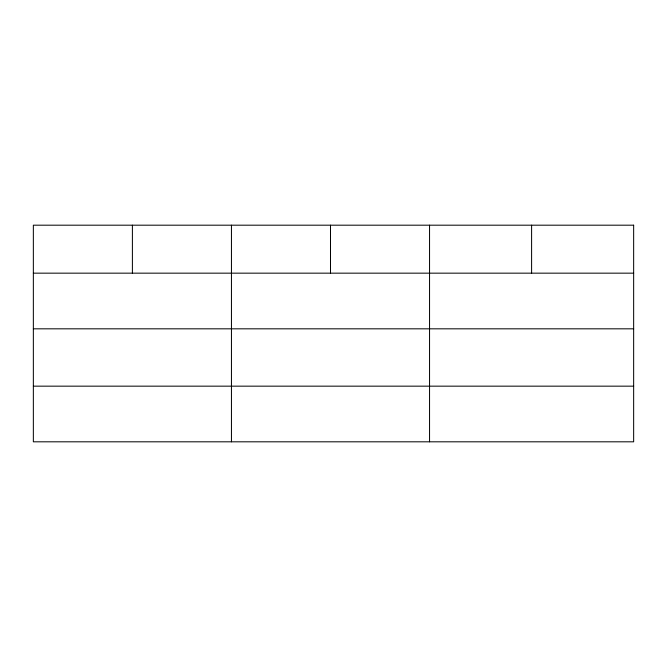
<?xml version="1.0" encoding="UTF-8"?>
<svg xmlns="http://www.w3.org/2000/svg" width="667" height="667" viewBox="0 0 667 667"><rect width="100%" height="100%" fill="white"/><g stroke="black" fill="none" stroke-linecap="round" stroke-linejoin="round"><path stroke-width="1" d="M33.35 273.162L633.65 273.162M33.35 328.823L633.65 328.823M33.35 386.16L633.65 386.16M531.599 225.188L531.599 273.162M429.548 225.188L429.548 441.812M330.498 225.188L330.498 273.162M231.449 225.188L231.449 441.812M132.4 225.188L132.4 273.162M633.65 225.188L33.35 225.188L33.35 441.812L633.65 441.812L633.65 225.188"/></g></svg>
